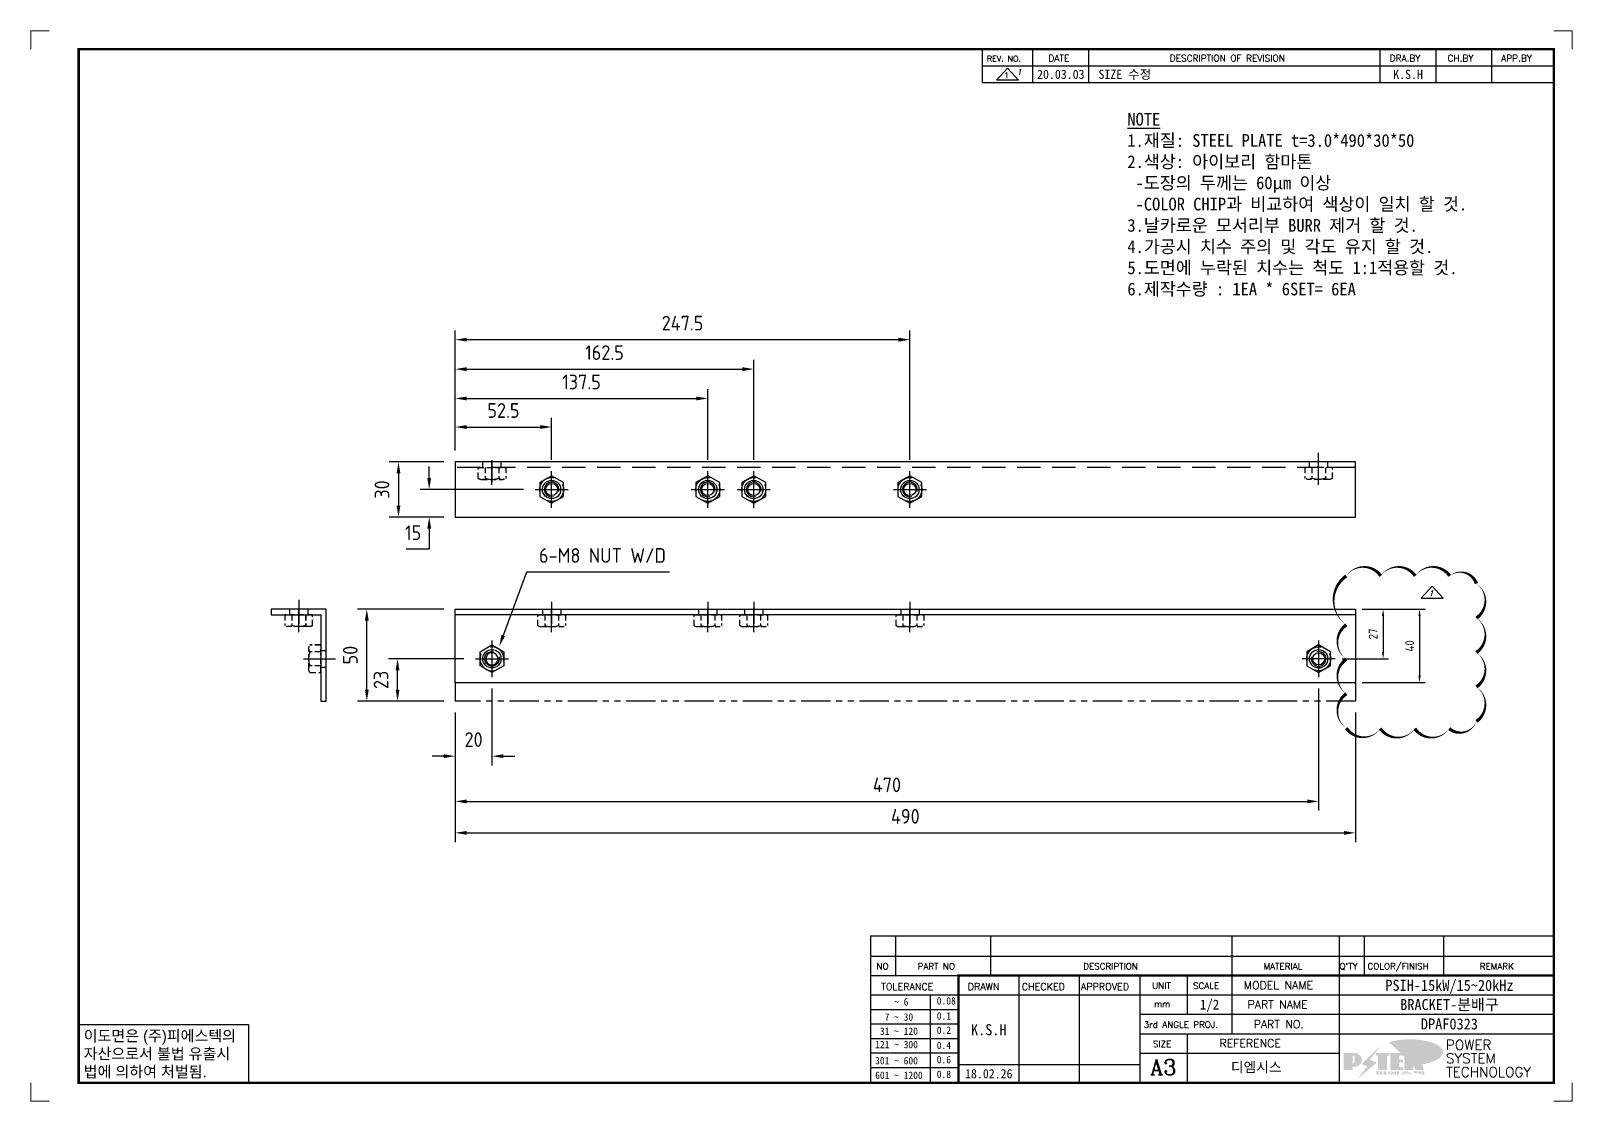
# Model space of a CAD drawing. Header units: millimetres. Extents: x 24815 to 37444, y -10619 to 6020.
# Drawn here: x 31633 to 32472, y -1528 to -946 of the extents above; entities that cross this region are included whole.
import ezdxf
from ezdxf.enums import TextEntityAlignment as Align

# ---------------------------------------------------------------- set-up
doc = ezdxf.new("R2010")
doc.units = ezdxf.units.MM
for name, pattern in [('CENTER', [50.8, 31.75, -6.35, 6.35, -6.35]), ('HIDDEN', [9.525, 6.35, -3.175]), ('HIDDEN2', [4.7625, 3.175, -1.5875]), ('HIDDENX2', [19.05, 12.7, -6.35]), ('PHANTOM2', [31.75, 15.875, -3.175, 3.175, -3.175, 3.175, -3.175])]:
    doc.linetypes.add(name, pattern=pattern)
for name, color, linetype in [('CENTER', 1, 'CENTER'), ('FORMAT-1', 7, 'Continuous'), ('HIDDEN', 2, 'HIDDEN'), ('line', 3, 'Continuous'), ('THIN', 3, 'Continuous')]:
    doc.layers.add(name, color=color, linetype=linetype)
doc.styles.add('h1', font='')
doc.styles.add('HAN', font='')
doc.styles.add('RC', font='ROMANC.SHX')
doc.styles.add('ROMANT', font='romant')
doc.styles.add('RT', font='ROMANT.SHX', dxfattribs={"oblique": 15})
doc.styles.get("Standard").update_dxf_attribs({"font": 'ISOCP.SHX', "bigfont": 'WHGTXT.SHX'})
doc.styles.get('h1').set_extended_font_data('New Gulim')
doc.styles.get('HAN').set_extended_font_data('GulimChe')
doc.dimstyles.new('PS-1.5', dxfattribs={"dimscale": 1.5, "dimtxt": 3.2, "dimasz": 2.5, "dimexe": 2, "dimexo": 2.5, "dimgap": 2, "dimtad": 1, "dimtoh": 1, "dimrnd": 0.05, "dimzin": 12, "dimdsep": 46, "dimtxsty": 'Standard', "dimcen": 0, "dimclrt": 2, "dimazin": 3, "dimtfac": 1, "dimtofl": 0, "dimtmove": 0, "dimatfit": 3, "dimfxl": 0.18, "dimtolj": 1, "dimtzin": 0, "dimarcsym": 0})
doc.dimstyles.new('PS-2.5', dxfattribs={"dimscale": 2.5, "dimtxt": 3.2, "dimasz": 2.5, "dimexe": 2, "dimexo": 2.5, "dimgap": 2, "dimtad": 1, "dimtoh": 1, "dimrnd": 0.05, "dimzin": 12, "dimdsep": 46, "dimtxsty": 'Standard', "dimcen": 0, "dimclrt": 2, "dimazin": 3, "dimtfac": 1, "dimtofl": 0, "dimtmove": 0, "dimatfit": 3, "dimfxl": 0.18, "dimtolj": 1, "dimtzin": 0, "dimarcsym": 0})

# ---------------------------------------------------------------- blocks, each defined once
blk = doc.blocks.new('no3')
at = {"color": 180}
for p, q in [((0, 5.5), (0, 0)), ((0, 5.5), (186, 5.5)), ((6.79, 5.5), (6.79, 0)), ((32.74, 0.11), (32.74, 5.5)), ((98.4, 5.5), (98.4, 0)), ((127.61, 5.5), (127.61, 0)), ((134.43, 5.5), (134.43, 0)), ((155.98, 5.5), (155.98, 0))]:
    blk.add_line(p, q, dxfattribs=at)
at = {"color": 2, "style": 'HAN'}
for tag, p in [('PART-NO', (19.76, 2.75)), ('MATERIAL', (111.38, 2.75)), ("Q'TY", (131.02, 2.75)), ('COLOR/FINISH', (145.2, 2.75)), ('REMARK', (170.76, 2.75))]:
    blk.add_attdef(tag, text='', height=2.9, dxfattribs=at).set_placement(p, align=Align.MIDDLE_CENTER)
blk.add_attdef('DESCRIPTION', text='', height=2.9, dxfattribs=at).set_placement((34.51, 2.75), align=Align.MIDDLE_LEFT)
at = {"color": 2, "style": 'RT', "oblique": 15}
blk.add_attdef('NO', text='', height=1.74, dxfattribs=at).set_placement((3.38, 2.51), align=Align.MIDDLE_CENTER)
blk = doc.blocks.new('re3')
at = {"color": 180}
for p, q in [((0, 0), (0, -4.55)), ((6.87, -0.64), (3.86, -3.91)), ((9.88, -3.91), (3.86, -3.91)), ((6.87, -0.64), (9.88, -3.91)), ((13.74, -4.55), (13.74, 0)), ((28.97, -4.55), (28.97, 0)), ((108.25, -4.55), (108.25, 0)), ((123.49, -4.55), (123.49, 0)), ((138.64, -4.55), (138.64, 0)), ((0, -4.55), (155.53, -4.55))]:
    blk.add_line(p, q, dxfattribs=at)
at = {"color": 2, "style": 'RC', "oblique": 15}
blk.add_attdef('REV.NO', text='', height=1.56, dxfattribs=at).set_placement((6.59, -2.56), align=Align.MIDDLE_CENTER)
blk.add_attdef('-1', text='', height=1.56, dxfattribs=at).set_placement((9.37, -1.66), align=Align.MIDDLE_LEFT)
at = {"color": 2, "style": 'HAN'}
for tag, p in [('REV.-DATE', (21.36, -2.28)), ('DRA.BY', (115.87, -2.28)), ('CH.BY', (131.07, -2.28)), ('APP.BY', (147.09, -2.28))]:
    blk.add_attdef(tag, text='', height=2.5, dxfattribs=at).set_placement(p, align=Align.MIDDLE_CENTER)
blk.add_attdef('DESCRIPTION-OF-REVISION', text='', height=2.5, dxfattribs=at).set_placement((31.61, -2.28), align=Align.MIDDLE_LEFT)
blk = doc.blocks.new('t3')
for p, q in [((0, 15.88), (46.25, 15.88)), ((0, 15.88), (0, 0)), ((46.25, 15.88), (46.25, 0)), ((0, 0), (46.25, 0))]:
    blk.add_line(p, q)
at = {"color": 1, "style": 'h1'}
for s, p in [('이도면은 (주)피에스텍의', (1.4, 11.29)), ('자산으로서 불법 유출시', (1.4, 6.41)), ('법에 의하여 처벌됨.', (1.4, 1.52))]:
    blk.add_text(s, height=3, dxfattribs=at).set_placement(p)
blk = doc.blocks.new('new LOGO')
at = {"layer": 'line'}
h = blk.add_hatch(color=1, dxfattribs=at)
h.paths.add_polyline_path([(41.5, 16.4), (54.3, 16.4, 1), (54.3, 82.9), (0, 82.9), (0, -0.1), (41.5, -0.1)])
h.paths.add_polyline_path([(41.5, 27.9), (41.5, 71.9), (43.6, 71.9, -0.414214), (54.6, 60.9), (54.6, 38.9, -0.414214), (43.6, 27.9)], flags=16)
h.paths.add_polyline_path([(214.7, 71.9), (227.5, 71.9), (227.5, 82.9), (159.7, 82.9), (159.7, 71.9), (172.5, 71.9), (172.5, -0.1), (214.7, -0.1)])
h.paths.add_polyline_path([(276, 37.4), (294.8, 37.4), (294.8, 49.1), (276, 49.1), (276, 71.9), (294.8, 71.9), (294.8, 82.9), (234.5, 82.9), (234.5, -0.1), (297, -0.1), (297, 10.9), (276, 10.9)])
h.paths.add_polyline_path([(347.2, 35.2), (359.7, -0.1), (400.5, -0.1), (379.6, 66.8), (399.7, 82.9), (380.6, 82.9), (347.2, 61.6), (347.2, 82.9), (305.5, 82.9), (305.5, -0.1), (347.2, -0.1)])
h = blk.add_hatch(color=250, dxfattribs=at)
h.paths.add_polyline_path([(44.5, 69.4), (46.6, 69.4, -0.129793), (52, 68, 0.221832), (43.6, 71.9), (41.5, 71.9), (41.5, 27.9), (43.6, 27.9, 0.02048), (44.5, 28)], flags=17)
h.paths.add_polyline_path([(44.5, 13.9), (57.3, 13.9, 0.72362), (77.1, 73.9, -0.679777), (54.3, 16.4), (41.5, 16.4), (41.5, -0.1), (3, -0.1), (3, -2.6), (44.5, -2.6)])
h.paths.add_polyline_path([(117.9, 14.2), (71.5, -44.4), (77.1, -39.6), (120.8, 15.6), (92, 28.9), (173.3, 106), (177.5, 111.4), (89.1, 27.6)])
h.paths.add_polyline_path([(162.7, 71.9), (162.7, 69.4), (172.5, 69.4), (172.5, 71.9)], flags=17)
h.paths.add_polyline_path([(217.7, 69.4), (230.5, 69.4), (230.5, 80.4), (227.5, 80.4), (227.5, 71.9), (214.7, 71.9), (214.7, -0.1), (175.5, -0.1), (175.5, -2.6), (217.7, -2.6)])
h.paths.add_polyline_path([(297.8, 46.6), (294.8, 46.6), (294.8, 37.4), (276, 37.4), (276, 10.9), (279, 10.9), (279, 34.9), (297.8, 34.9)])
h.paths.add_polyline_path([(300, 8.4), (297, 8.4), (297, -0.1), (237.5, -0.1), (237.5, -2.6), (300, -2.6)])
h.paths.add_polyline_path([(297.8, 80.4), (294.8, 80.4), (294.8, 71.9), (276, 71.9), (276, 49.1), (279, 49.1), (279, 69.4), (297.8, 69.4)])
h.paths.add_polyline_path([(350.2, 80.4), (347.2, 80.4), (347.2, 61.6), (350.2, 63.5)])
h.paths.add_polyline_path([(350.2, 26.7), (347.2, 35.2), (347.2, -0.1), (308.5, -0.1), (308.5, -2.6), (350.2, -2.6)])
h.paths.add_polyline_path([(402.7, 80.4), (396.5, 80.4), (379.6, 66.8), (400.5, -0.1), (361.8, -0.1), (362.7, -2.6), (403.5, -2.6), (382.6, 64.3)])
blk.add_hatch(color=5, dxfattribs=at).paths.add_polyline_path([(166.3, 35), (131, 49), (180.4, 112.7), (92, 28.9), (120.8, 15.6), (74.4, -43)])
h = blk.add_hatch(color=253, dxfattribs=at)
edge = h.paths.add_edge_path()
edge.add_ellipse((333.9, 86.4), major_axis=(-165.9, 0), ratio=0.39426, start_angle=111.51268, end_angle=334.46902)
edge.add_ellipse((314.1, 81.2), major_axis=(-153.7, 0), ratio=0.40699, start_angle=121.30662, end_angle=327.74369, ccw=False)
edge.add_line((394, 27.8), (394.7, 25.6))
h = blk.add_hatch(color=250, dxfattribs=at)
edge = h.paths.add_edge_path()
edge.add_ellipse((237.8, -17.6), major_axis=(-14.3, 0), ratio=0.526336, start_angle=192.2456, end_angle=269.07481)
edge.add_line((238.1, -10.1), (237.6, -10.1))
edge.add_ellipse((237.8, -17.6), major_axis=(-14.3, 0), ratio=0.526336, start_angle=270.92519, end_angle=449.07481)
edge.add_line((237.6, -25.1), (238.1, -25.1))
edge.add_ellipse((237.8, -17.6), major_axis=(-14.3, 0), ratio=0.526336, start_angle=450.92519, end_angle=527.7544)
edge.add_line((251.7, -19.2), (254.1, -19.2))
edge.add_line((254.1, -19.2), (254.1, -27.1))
edge.add_line((254.1, -27.1), (263.1, -27.1))
edge.add_line((263.1, -27.1), (263.1, -10.1))
edge.add_line((263.1, -10.1), (254.1, -10.1))
edge.add_line((254.1, -10.1), (254.1, -16))
edge.add_line((254.1, -16), (251.7, -16))
h.paths.add_polyline_path([(241, -16.4), (241, -18.7, -1), (234.4, -18.7), (234.4, -16.4, -1)], flags=16)
h.paths.add_polyline_path([(278.2, -10.1), (268.1, -10.1), (268.1, -27.1), (278.2, -27.1)])
h.paths.add_polyline_path([(310.3, -10.1), (310.3, -11.1, -0.157169), (289.3, -17.5), (294, -19.9, 0.128407), (316.3, -15.9, 0.128407), (338.6, -19.9), (343.3, -17.5, -0.157169), (322.2, -11.1), (322.2, -10.1)])
h.paths.add_polyline_path([(342.1, -25.1), (342.1, -22.3), (290.4, -22.3), (290.4, -25.1)])
h.paths.add_polyline_path([(352, -10.1), (352, -16.2, 0.414214), (354, -18.2), (378.7, -18.2), (378.7, -19.6), (390.2, -19.6), (390.2, -10.1), (378.7, -10.1), (378.7, -13.6), (374.7, -13.6), (374.7, -15.1), (378.7, -15.1), (378.7, -16.2), (364.7, -16.2), (364.7, -15.1), (371.2, -15.1), (371.2, -13.6), (364.7, -13.6), (364.7, -12.6), (374.7, -12.6), (374.7, -10.1)])
h.paths.add_polyline_path([(393.8, -10.1), (393.8, -19.6), (405, -19.6), (405, -10.1)])
h.paths.add_polyline_path([(405, -27.1), (405, -20.9), (356.8, -20.9), (356.8, -23), (391.8, -23), (391.8, -27.1)])
h.paths.add_polyline_path([(200.4, -10.1), (200.4, -22.3), (193.2, -22.3), (193.2, -12.6), (196.6, -12.6), (196.6, -10.1), (161, -10.1), (161, -12.6), (164.5, -12.6), (164.5, -22.3), (161, -22.3), (161, -25.1), (200.4, -25.1), (200.4, -27.1), (213.9, -27.1), (213.9, -10.1)])
h.paths.add_polyline_path([(182, -12.6), (175.6, -12.6), (175.6, -22.3), (182, -22.3)], flags=17)
blk = doc.blocks.new('format-3')
at = {"color": 3, "lineweight": 9}
for p, q in [((0, 286.3), (0, 291.3)), ((5, 291.3), (0, 291.3)), ((414.5, 291.3), (419.5, 291.3)), ((419.5, 286.3), (419.5, 291.3)), ((0, 5), (0, 0)), ((419.5, 5), (419.5, 0)), ((5, 0), (0, 0)), ((414.5, 0), (419.5, 0))]:
    blk.add_line(p, q, dxfattribs=at)
at = {"color": 180}
for p, q in [((258.97, 281.75), (258.97, 286.3)), ((272.71, 281.75), (272.71, 286.3)), ((287.94, 281.75), (287.94, 286.3)), ((367.22, 281.75), (367.22, 286.3)), ((382.45, 281.75), (382.45, 286.3)), ((397.61, 281.75), (397.61, 286.3)), ((258.97, 281.75), (414.5, 281.75)), ((228.5, 39.49), (228.5, 5)), ((228.5, 39.49), (414.5, 39.49)), ((235.29, 39.49), (235.29, 34.21)), ((261.24, 34.21), (261.24, 39.49)), ((326.9, 39.49), (326.9, 34.21)), ((356.11, 39.49), (356.11, 34.21)), ((362.93, 39.49), (362.93, 34.21)), ((384.48, 39.49), (384.48, 34.21)), ((228.5, 34.21), (252.48, 34.21)), ((268.96, 5), (268.96, 34.21)), ((285.45, 5), (285.45, 34.21)), ((301.94, 5), (301.94, 34.21)), ((314.72, 34.21), (314.72, 23.65)), ((326.9, 34.21), (326.9, 18.37)), ((356.11, 34.21), (356.11, 5)), ((228.5, 28.93), (252.48, 28.93)), ((244.89, 5.23), (244.89, 28.93)), ((252.48, 28.93), (414.5, 28.93)), ((228.5, 24.98), (252.48, 24.98)), ((228.5, 21.03), (252.48, 21.03)), ((301.94, 23.65), (414.5, 23.65)), ((228.5, 17.08), (252.48, 17.08)), ((301.94, 18.37), (414.5, 18.37)), ((314.72, 18.37), (314.72, 5)), ((228.5, 13.13), (252.48, 13.13)), ((301.94, 13.09), (356.11, 13.09)), ((228.5, 9.18), (252.48, 9.18)), ((252.48, 9.95), (301.94, 9.95))]:
    blk.add_line(p, q, dxfattribs=at)
at = {"const_width": 0.7}
blk.add_lwpolyline([(252.48, 5), (252.48, 34.21), (414.5, 34.21)], dxfattribs=at)
at = {"layer": 'FORMAT-1', "const_width": 0.7}
blk.add_lwpolyline([(13, 5), (13, 286.3), (414.5, 286.3), (414.5, 5)], close=True, dxfattribs=at)
blk.add_blockref('t3', (13, 5))
at = {"xscale": 0.05400000000000027, "yscale": 0.05400000000000027, "zscale": 0.05400000000000027}
blk.add_blockref('new LOGO', (357.35, 8.65), dxfattribs=at)
at = {"color": 2}
for s, height, style, p in [('REV. NO.', 1.56, 'RC', (260.23, 282.95)), ('DATE', 1.788, 'RC', (276.95, 282.94)), ('DESCRIPTION OF REVISION', 1.7875, 'RC', (309.98, 282.94)), ('DRA.BY', 1.788, 'RC', (369.83, 282.94)), ('CH.BY', 1.788, 'RC', (385.59, 282.94)), ('APP.BY', 1.788, 'RC', (400.18, 282.94)), ('COLOR/FINISH', 1.7424, 'RC', (363.8, 35.83)), ('NO', 1.742, 'RC', (230.16, 35.83)), ('PART NO', 1.742, 'RC', (241.36, 35.83)), ('DESCRIPTION', 1.7424, 'RC', (286.43, 35.83)), ('MATERIAL', 1.742, 'RC', (335.52, 35.83)), ("Q'TY", 1.742, 'RC', (356.17, 35.83)), ('REMARK', 1.742, 'RC', (394.37, 35.83)), (' TOLERANCE', 1.9, 'RC', (230.11, 30.22)), ('DRAWN', 1.9, 'RC', (255, 30.22)), ('CHECKED', 1.9, 'RC', (269.71, 30.22)), ('APPROVED', 1.9, 'RC', (285.8, 30.22)), ('UNIT', 1.742, 'RC', (305.19, 30.55)), ('SCALE', 1.742, 'RC', (316.32, 30.55)), ('MODEL NAME', 2.178, 'RC', (330.12, 30.46)), ('    ~ 6', 2, 'HAN', (229.8, 26.03)), ('0.08', 2, 'HAN', (246.57, 26.31)), ('mm', 1.742, 'RC', (305.67, 25.56)), ('PART NAME', 2.178, 'RC', (331.17, 25.24)), ('  7 ~ 30', 2, 'HAN', (229.8, 21.91)), ('0.1', 2, 'HAN', (246.57, 22.2)), ('3rd ANGLE PROJ.', 1.7424, 'RC', (302.87, 19.97)), ('PART NO.', 2.178, 'RC', (332.84, 19.85)), (' 31 ~ 120', 2, 'HAN', (229.8, 18.04)), ('0.2', 2, 'HAN', (246.57, 18.32)), ('REFERENCE', 2.178, 'RC', (323.52, 14.69)), ('121 ~ 300', 2, 'HAN', (229.8, 14.42)), ('0.4', 2, 'HAN', (246.57, 14.2)), ('SIZE', 1.742, 'RC', (305.39, 14.71)), ('301 ~ 600', 2, 'HAN', (229.8, 10.04)), ('0.6', 2, 'HAN', (246.57, 10.32)), ('601 ~ 1200', 2, 'HAN', (229.8, 6.05)), ('0.8', 2, 'HAN', (246.57, 6.33))]:
    blk.add_text(s, height=height, dxfattribs=dict(at, style=style)).set_placement(p)
at = {"style": 'ROMANT'}
for s, p in [('POWER', (385.15, 13.96)), ('SYSTEM', (385.15, 10.31)), ('TECHNOLOGY', (385.15, 6.56))]:
    blk.add_text(s, height=2.7, dxfattribs=at).set_placement(p)
at = {"color": 2, "lineweight": 25, "style": 'RC'}
blk.add_text('A3', height=4.182, dxfattribs=at).set_placement((304.61, 7.14))
at = {"style": 'HAN'}
for tag, height, p in [('MODEL-NAME', 3, (386.1, 31.53)), ('SCALE', 2.7, (320.81, 26.29)), ('PART-NAME', 3, (386.1, 26.29)), ('CH-BY', 3, (277.21, 19.44)), ('PART-NO', 3, (386.1, 21.01)), ('DRA-BY', 3, (260.72, 19.44)), ('APP-BY', 3, (293.7, 19.44)), ('DRA-DATE', 2.5, (260.72, 7.47)), ('CH-DATE', 2.5, (277.21, 7.47)), ('APP-DATE', 2.5, (293.7, 7.47)), ('관련업체', 3, (333.52, 9.26))]:
    blk.add_attdef(tag, text='', height=height, dxfattribs=at).set_placement(p, align=Align.MIDDLE_CENTER)
blk = doc.blocks.new('*D705')
at = {"color": 0, "lineweight": -2, "transparency": 16777216}
for p, q in [((31902.86, -1240.17), (31890.26, -1274.7)), ((31980.73, -1240.17), (31902.86, -1240.17))]:
    blk.add_line(p, q, dxfattribs=at)
at = {"color": 0, "transparency": 16777216}
blk.add_solid([(31889.29, -1274.34), (31891.24, -1275.05), (31888.12, -1280.57)], dxfattribs=at)
at = {"layer": 'Defpoints', "color": 0, "transparency": 16777216}
for p in [(31888.12, -1280.57), (31885.38, -1288.08)]:
    blk.add_point(p, dxfattribs=at)
at = {"color": 2, "transparency": 16777216, "insert": (31944.3, -1231.11), "char_height": 8, "attachment_point": 5}
blk.add_mtext('\\A1;6-M8 NUT W/D', dxfattribs=at)
blk = doc.blocks.new('TTYU')
at = {"color": 2, "linetype": 'HIDDENX2'}
blk.add_lwpolyline([(-49709.55, 19626.02), (-49702.04, 19626.02), (-49698.29, 19632.52), (-49702.04, 19639.02), (-49709.55, 19639.02), (-49713.3, 19632.52), (-49709.55, 19626.02)], dxfattribs=at)
blk.add_circle((-49705.79, 19632.52), 6.5, dxfattribs=at)
blk.add_circle((-49705.79, 19632.52), 3.32)
at = {"layer": 'CENTER'}
for p, q in [((-49705.79, 19641.52), (-49705.79, 19623.52)), ((-49715.8, 19632.52), (-49695.79, 19632.52))]:
    blk.add_line(p, q, dxfattribs=at)
at = {"layer": 'THIN'}
blk.add_arc((-49705.79, 19632.52), 4, 255, 195, dxfattribs=at)
blk = doc.blocks.new('esrfa')
at = {"color": 2, "linetype": 'HIDDEN2'}
for p, q in [((-4055.21, -14067.61), (-4040.2, -14067.61)), ((-4055.21, -14073.53), (-4055.21, -14067.61)), ((-4051.46, -14067.61), (-4051.46, -14073.53)), ((-4043.95, -14067.61), (-4043.95, -14073.53)), ((-4040.2, -14067.61), (-4040.2, -14073.53)), ((-4053.33, -14074.11), (-4042.08, -14074.11))]:
    blk.add_line(p, q, dxfattribs=at)
for centre, radius, start, end in [((-4053.33, -14070.79), 3.32, 235.61575, 304.38425), ((-4047.71, -14061.69), 12.42, 252.41205, 287.58795), ((-4042.08, -14070.79), 3.32, 235.61575, 304.38425)]:
    blk.add_arc(centre, radius, start, end, dxfattribs=at)
at = {"layer": 'CENTER'}
blk.add_line((-4047.71, -14077.11), (-4047.71, -14064.61), dxfattribs=at)
blk = doc.blocks.new('A$C67F7721E')
at = {"color": 4}
for p, q in [((0, 50), (-30, 50)), ((-30, 50), (-30, 47)), ((-30, 47), (-3, 47)), ((-3, 47), (-3, 0)), ((0, 0), (0, 50)), ((-3, 0), (0, 0))]:
    blk.add_line(p, q, dxfattribs=at)
at = {"layer": 'CENTER', "ltscale": 3}
for p, q in [((-15, 55), (-15, 42)), ((-8, 23), (5, 23))]:
    blk.add_line(p, q, dxfattribs=at)
at = {"layer": 'HIDDEN', "color": 2, "linetype": 'HIDDENX2'}
for p, q in [((-20, 50), (-20, 47)), ((-10, 50), (-10, 47)), ((-3, 27.5), (0, 27.5)), ((-3, 18.5), (0, 18.5))]:
    blk.add_line(p, q, dxfattribs=at)
at = {"xscale": -1}
blk.add_blockref('esrfa', (-4062.71, 14114.61), dxfattribs=at)
at = {"xscale": -1, "rotation": 270}
blk.add_blockref('esrfa', (14064.61, 4070.71), dxfattribs=at)
blk = doc.blocks.new('*D669')
at = {"color": 0, "lineweight": -2, "transparency": 16777216}
for p, q in [((31884.14, -1303.61), (31884.14, -1345.35)), ((31864.14, -1316.6), (31864.14, -1345.35)), ((31857.89, -1340.35), (31851.64, -1340.35)), ((31890.39, -1340.35), (31896.64, -1340.35))]:
    blk.add_line(p, q, dxfattribs=at)
at = {"color": 0, "transparency": 16777216}
for points in [[(31857.89, -1339.31), (31857.89, -1341.39), (31864.14, -1340.35)], [(31890.39, -1339.31), (31890.39, -1341.39), (31884.14, -1340.35)]]:
    blk.add_solid(points, dxfattribs=at)
at = {"layer": 'Defpoints', "color": 0, "transparency": 16777216}
for p in [(31884.14, -1297.36), (31864.14, -1310.35), (31884.14, -1340.35)]:
    blk.add_point(p, dxfattribs=at)
at = {"color": 2, "transparency": 16777216, "insert": (31874.14, -1331.35), "char_height": 8, "attachment_point": 5}
blk.add_mtext('\\A1;20', dxfattribs=at)
blk = doc.blocks.new('*D670')
at = {"color": 0, "lineweight": -2, "transparency": 16777216}
for p, q in [((32334.14, -1303.61), (32334.14, -1369.98)), ((31864.14, -1316.6), (31864.14, -1369.98)), ((31870.39, -1364.98), (32327.89, -1364.98))]:
    blk.add_line(p, q, dxfattribs=at)
at = {"color": 0, "transparency": 16777216}
for points in [[(31870.39, -1363.94), (31870.39, -1366.02), (31864.14, -1364.98)], [(32327.89, -1363.94), (32327.89, -1366.02), (32334.14, -1364.98)]]:
    blk.add_solid(points, dxfattribs=at)
at = {"layer": 'Defpoints', "color": 0, "transparency": 16777216}
for p in [(32334.14, -1297.36), (31864.14, -1310.35), (32334.14, -1364.98)]:
    blk.add_point(p, dxfattribs=at)
at = {"color": 2, "transparency": 16777216, "insert": (32099.14, -1355.98), "char_height": 8, "attachment_point": 5}
blk.add_mtext('\\A1;470', dxfattribs=at)
blk = doc.blocks.new('*D671')
at = {"color": 0, "lineweight": -2, "transparency": 16777216}
for p, q in [((31864.14, -1316.6), (31864.14, -1387.11)), ((32354.14, -1316.6), (32354.14, -1387.11)), ((31870.39, -1382.11), (32347.89, -1382.11))]:
    blk.add_line(p, q, dxfattribs=at)
at = {"color": 0, "transparency": 16777216}
for points in [[(31870.39, -1381.07), (31870.39, -1383.16), (31864.14, -1382.11)], [(32347.89, -1381.07), (32347.89, -1383.16), (32354.14, -1382.11)]]:
    blk.add_solid(points, dxfattribs=at)
at = {"layer": 'Defpoints', "color": 0, "transparency": 16777216}
for p in [(31864.14, -1310.35), (32354.14, -1310.35), (32354.14, -1382.11)]:
    blk.add_point(p, dxfattribs=at)
at = {"color": 2, "transparency": 16777216, "insert": (32109.14, -1373.11), "char_height": 8, "attachment_point": 5}
blk.add_mtext('\\A1;490', dxfattribs=at)
blk = doc.blocks.new('*D672')
at = {"color": 0, "lineweight": -2, "transparency": 16777216}
for p, q in [((31868.89, -1287.35), (31827.75, -1287.35)), ((31832.75, -1304.1), (31832.75, -1293.6)), ((31857.89, -1310.35), (31827.75, -1310.35))]:
    blk.add_line(p, q, dxfattribs=at)
at = {"color": 0, "transparency": 16777216}
for points in [[(31831.71, -1293.6), (31833.79, -1293.6), (31832.75, -1287.35)], [(31831.71, -1304.1), (31833.79, -1304.1), (31832.75, -1310.35)]]:
    blk.add_solid(points, dxfattribs=at)
at = {"layer": 'Defpoints', "color": 0, "transparency": 16777216}
for p in [(31832.75, -1287.35), (31875.14, -1287.35), (31864.14, -1310.35)]:
    blk.add_point(p, dxfattribs=at)
at = {"color": 2, "transparency": 16777216, "insert": (31823.75, -1298.85), "char_height": 8, "attachment_point": 5, "rotation": 90}
blk.add_mtext('\\A1;23', dxfattribs=at)
blk = doc.blocks.new('*D673')
at = {"color": 0, "lineweight": -2, "transparency": 16777216}
for p, q in [((31857.89, -1260.35), (31811.03, -1260.35)), ((31816.03, -1304.1), (31816.03, -1266.6)), ((31857.89, -1310.35), (31811.03, -1310.35))]:
    blk.add_line(p, q, dxfattribs=at)
at = {"color": 0, "transparency": 16777216}
for points in [[(31814.99, -1266.6), (31817.07, -1266.6), (31816.03, -1260.35)], [(31814.99, -1304.1), (31817.07, -1304.1), (31816.03, -1310.35)]]:
    blk.add_solid(points, dxfattribs=at)
at = {"layer": 'Defpoints', "color": 0, "transparency": 16777216}
for p in [(31816.03, -1260.35), (31864.14, -1260.35), (31864.14, -1310.35)]:
    blk.add_point(p, dxfattribs=at)
at = {"color": 2, "transparency": 16777216, "insert": (31807.03, -1285.35), "char_height": 8, "attachment_point": 5, "rotation": 90}
blk.add_mtext('\\A1;50', dxfattribs=at)
blk = doc.blocks.new('*D722')
at = {"color": 0, "lineweight": -2, "transparency": 16777216}
for p, q in [((31849.99, -1188.97), (31849.99, -1182.72)), ((31901.39, -1195.22), (31844.99, -1195.22)), ((31857.89, -1210.22), (31844.99, -1210.22)), ((31849.99, -1216.47), (31849.99, -1227.72)), ((31849.99, -1227.72), (31837.46, -1227.72))]:
    blk.add_line(p, q, dxfattribs=at)
at = {"color": 0, "transparency": 16777216}
for points in [[(31848.95, -1188.97), (31851.03, -1188.97), (31849.99, -1195.22)], [(31848.95, -1216.47), (31851.03, -1216.47), (31849.99, -1210.22)]]:
    blk.add_solid(points, dxfattribs=at)
at = {"layer": 'Defpoints', "color": 0, "transparency": 16777216}
for p in [(31849.99, -1195.22), (31907.64, -1195.22), (31864.14, -1210.22)]:
    blk.add_point(p, dxfattribs=at)
at = {"color": 2, "transparency": 16777216, "insert": (31841.23, -1218.72), "char_height": 8, "attachment_point": 5}
blk.add_mtext('\\A1;15', dxfattribs=at)
blk = doc.blocks.new('*D717')
at = {"color": 0, "lineweight": -2, "transparency": 16777216}
for p, q in [((31857.89, -1180.22), (31828.27, -1180.22)), ((31833.27, -1186.47), (31833.27, -1203.97)), ((31857.89, -1210.22), (31828.27, -1210.22))]:
    blk.add_line(p, q, dxfattribs=at)
at = {"color": 0, "transparency": 16777216}
for points in [[(31832.23, -1186.47), (31834.31, -1186.47), (31833.27, -1180.22)], [(31832.23, -1203.97), (31834.31, -1203.97), (31833.27, -1210.22)]]:
    blk.add_solid(points, dxfattribs=at)
at = {"layer": 'Defpoints', "color": 0, "transparency": 16777216}
for p in [(31864.14, -1180.22), (31833.27, -1210.22), (31864.14, -1210.22)]:
    blk.add_point(p, dxfattribs=at)
at = {"color": 2, "transparency": 16777216, "insert": (31824.27, -1195.22), "char_height": 8, "attachment_point": 5, "rotation": 90}
blk.add_mtext('\\A1;30', dxfattribs=at)
blk = doc.blocks.new('*D718')
at = {"color": 0, "lineweight": -2, "transparency": 16777216}
for p, q in [((31864.14, -1173.97), (31864.14, -1156.2)), ((31916.64, -1178.97), (31916.64, -1156.2)), ((31870.39, -1161.2), (31910.39, -1161.2))]:
    blk.add_line(p, q, dxfattribs=at)
at = {"color": 0, "transparency": 16777216}
for points in [[(31870.39, -1160.16), (31870.39, -1162.24), (31864.14, -1161.2)], [(31910.39, -1160.16), (31910.39, -1162.24), (31916.64, -1161.2)]]:
    blk.add_solid(points, dxfattribs=at)
at = {"layer": 'Defpoints', "color": 0, "transparency": 16777216}
for p in [(31916.64, -1161.2), (31864.14, -1180.22), (31916.64, -1185.22)]:
    blk.add_point(p, dxfattribs=at)
at = {"color": 2, "transparency": 16777216, "insert": (31890.39, -1152.2), "char_height": 8, "attachment_point": 5}
blk.add_mtext('\\A1;52.5', dxfattribs=at)
blk = doc.blocks.new('*D719')
at = {"color": 0, "lineweight": -2, "transparency": 16777216}
for p, q in [((31864.14, -1173.97), (31864.14, -1140.67)), ((32001.64, -1178.97), (32001.64, -1140.67)), ((31870.39, -1145.67), (31995.39, -1145.67))]:
    blk.add_line(p, q, dxfattribs=at)
at = {"color": 0, "transparency": 16777216}
for points in [[(31870.39, -1144.63), (31870.39, -1146.72), (31864.14, -1145.67)], [(31995.39, -1144.63), (31995.39, -1146.72), (32001.64, -1145.67)]]:
    blk.add_solid(points, dxfattribs=at)
at = {"layer": 'Defpoints', "color": 0, "transparency": 16777216}
for p in [(32001.64, -1145.67), (31864.14, -1180.22), (32001.64, -1185.22)]:
    blk.add_point(p, dxfattribs=at)
at = {"color": 2, "transparency": 16777216, "insert": (31932.89, -1136.67), "char_height": 8, "attachment_point": 5}
blk.add_mtext('\\A1;137.5', dxfattribs=at)
blk = doc.blocks.new('*D720')
at = {"color": 0, "lineweight": -2, "transparency": 16777216}
for p, q in [((31864.14, -1173.97), (31864.14, -1124.69)), ((31870.39, -1129.69), (32020.39, -1129.69)), ((32026.64, -1178.97), (32026.64, -1124.69))]:
    blk.add_line(p, q, dxfattribs=at)
at = {"color": 0, "transparency": 16777216}
for points in [[(31870.39, -1128.65), (31870.39, -1130.73), (31864.14, -1129.69)], [(32020.39, -1128.65), (32020.39, -1130.73), (32026.64, -1129.69)]]:
    blk.add_solid(points, dxfattribs=at)
at = {"layer": 'Defpoints', "color": 0, "transparency": 16777216}
for p in [(32026.64, -1129.69), (31864.14, -1180.22), (32026.64, -1185.22)]:
    blk.add_point(p, dxfattribs=at)
at = {"color": 2, "transparency": 16777216, "insert": (31945.39, -1120.69), "char_height": 8, "attachment_point": 5}
blk.add_mtext('\\A1;162.5', dxfattribs=at)
blk = doc.blocks.new('*D721')
at = {"color": 0, "lineweight": -2, "transparency": 16777216}
for p, q in [((31864.14, -1173.97), (31864.14, -1108.65)), ((31870.39, -1113.65), (32105.39, -1113.65)), ((32111.64, -1178.97), (32111.64, -1108.65))]:
    blk.add_line(p, q, dxfattribs=at)
at = {"color": 0, "transparency": 16777216}
for points in [[(31870.39, -1112.61), (31870.39, -1114.69), (31864.14, -1113.65)], [(32105.39, -1112.61), (32105.39, -1114.69), (32111.64, -1113.65)]]:
    blk.add_solid(points, dxfattribs=at)
at = {"layer": 'Defpoints', "color": 0, "transparency": 16777216}
for p in [(32111.64, -1113.65), (31864.14, -1180.22), (32111.64, -1185.22)]:
    blk.add_point(p, dxfattribs=at)
at = {"color": 2, "transparency": 16777216, "insert": (31987.89, -1104.65), "char_height": 8, "attachment_point": 5}
blk.add_mtext('\\A1;247.5', dxfattribs=at)
blk = doc.blocks.new('*D1398')
at = {"color": 0, "linetype": 'ByBlock', "lineweight": -2, "transparency": 16777216}
for p, q in [((32357.89, -1260.35), (32372.2, -1260.35)), ((32369.2, -1264.1), (32369.2, -1283.6)), ((32346.89, -1287.35), (32372.2, -1287.35))]:
    blk.add_line(p, q, dxfattribs=at)
at = {"color": 0, "transparency": 16777216}
for points in [[(32368.58, -1264.1), (32369.83, -1264.1), (32369.2, -1260.35)], [(32368.58, -1283.6), (32369.83, -1283.6), (32369.2, -1287.35)]]:
    blk.add_solid(points, dxfattribs=at)
at = {"layer": 'Defpoints', "color": 0, "transparency": 16777216}
for p in [(32354.14, -1260.35), (32343.14, -1287.35), (32369.2, -1287.35)]:
    blk.add_point(p, dxfattribs=at)
at = {"color": 2, "transparency": 16777216, "insert": (32363.8, -1273.85), "char_height": 4.8, "attachment_point": 5, "rotation": 90}
blk.add_mtext('\\A1;27', dxfattribs=at)
blk = doc.blocks.new('*D1399')
at = {"color": 0, "linetype": 'ByBlock', "lineweight": -2, "transparency": 16777216}
for p, q in [((32357.89, -1260.35), (32392.06, -1260.35)), ((32389.06, -1264.1), (32389.06, -1296.6)), ((32357.89, -1300.35), (32392.06, -1300.35))]:
    blk.add_line(p, q, dxfattribs=at)
at = {"color": 0, "transparency": 16777216}
for points in [[(32388.43, -1264.1), (32389.68, -1264.1), (32389.06, -1260.35)], [(32388.43, -1296.6), (32389.68, -1296.6), (32389.06, -1300.35)]]:
    blk.add_solid(points, dxfattribs=at)
at = {"layer": 'Defpoints', "color": 0, "transparency": 16777216}
for p in [(32354.14, -1260.35), (32354.14, -1300.35), (32389.06, -1300.35)]:
    blk.add_point(p, dxfattribs=at)
at = {"color": 2, "transparency": 16777216, "insert": (32383.66, -1280.35), "char_height": 4.8, "attachment_point": 5, "rotation": 90}
blk.add_mtext('\\A1;40', dxfattribs=at)

msp = doc.modelspace()

# ---------------------------------------------------------------- linework, layer by layer
at = {"color": 180}
for p, q in [((32395.86509, -1247.83966), (32389.85096, -1254.39166)), ((32401.87923, -1254.39166), (32395.86509, -1247.83966)), ((32389.85096, -1254.39166), (32401.87923, -1254.39166))]:
    msp.add_line(p, q, dxfattribs=at)
at = {"color": 4}
for p, q in [((31793.98675, -1260.35333), (31763.98675, -1260.35333)), ((31763.98675, -1260.35333), (31763.98675, -1263.35333)), ((31763.98675, -1263.35333), (31790.98675, -1263.35333)), ((31790.98675, -1263.35333), (31790.98675, -1310.35333)), ((31793.98675, -1310.35333), (31793.98675, -1260.35333)), ((31864.13829, -1300.35333), (31864.13829, -1260.35333)), ((31864.13829, -1260.35333), (32354.13829, -1260.35333)), ((32354.13829, -1263.35333), (31864.13829, -1263.35333)), ((32354.13829, -1260.35333), (32354.13829, -1300.35333)), ((32354.13829, -1300.35333), (31864.13829, -1300.35333)), ((31790.98675, -1310.35333), (31793.98675, -1310.35333))]:
    msp.add_line(p, q, dxfattribs=at)
at = {"color": 6, "linetype": 'PHANTOM2'}
for p, q in [((31864.13829, -1300.35333), (31864.13829, -1310.35333)), ((32354.13829, -1300.35333), (32354.13829, -1310.35333)), ((32354.13829, -1310.35333), (31864.13829, -1310.35333))]:
    msp.add_line(p, q, dxfattribs=at)
at = {"color": 4}
msp.add_lwpolyline([(32354.13829, -1210.22144), (32354.13829, -1180.22144), (31864.13829, -1180.22144), (31864.13829, -1210.22144)], close=True, dxfattribs=at)
at = {"color": 6}
msp.add_lwpolyline([(32349.20335, -1242.23311, 0, 1.875, -0.52056705), (32367.95335, -1242.23311, 0, 1.875, -0.52056705), (32386.70335, -1242.23311, 0, 1.875, -0.52056705), (32405.45335, -1242.23311, 0, 1.875, -0.52056705), (32420.01337, -1246.42308, 0, 1.875, -0.52056705), (32420.01337, -1265.17308, 0, 1.875, -0.52056705), (32420.01337, -1283.92308, 0, 1.875, -0.52056705), (32420.01337, -1302.67308, 0, 1.875, -0.52056705), (32420.01337, -1321.42308, 0, 1.875, -0.52056705), (32405.20515, -1325.36485, 0, 1.875, -0.52056705), (32386.45515, -1325.36485, 0, 1.875, -0.52056705), (32367.70515, -1325.36485, 0, 1.875, -0.52056705), (32349.20335, -1325.11665, 0, 1.875, -0.52056705), (32349.20335, -1306.36665, 0, 1.875, -0.52056705), (32349.20335, -1287.61665, 0, 1.875, -0.52056705), (32349.20335, -1268.86665, 0, 1.875, -0.52056705)], format="xyseb", close=True, dxfattribs=at)
at = {"color": 4}
for centre in [(31916.63829, -1195.22144), (32001.63829, -1195.22144), (32026.63829, -1195.22144), (32111.63829, -1195.22144), (31884.13829, -1287.35333), (32334.13829, -1287.35333)]:
    msp.add_circle(centre, 5, dxfattribs=at)
at = {"layer": 'CENTER', "ltscale": 3}
for p, q in [((31884.13829, -1179.22144), (31884.13829, -1191.22144)), ((32334.13829, -1187.22144), (32334.13829, -1175.22144)), ((31778.98675, -1255.35333), (31778.98675, -1268.35333)), ((31916.63829, -1256.35333), (31916.63829, -1268.35333)), ((32001.63829, -1256.35333), (32001.63829, -1268.35333)), ((32026.63829, -1256.35333), (32026.63829, -1268.35333)), ((32111.63829, -1256.35333), (32111.63829, -1268.35333)), ((31785.98675, -1287.35333), (31798.98675, -1287.35333))]:
    msp.add_line(p, q, dxfattribs=at)
at = {"layer": 'HIDDEN', "color": 2, "linetype": 'HIDDENX2'}
for p, q in [((31879.13829, -1183.22144), (31879.13829, -1180.22144)), ((31889.13829, -1183.22144), (31889.13829, -1180.22144)), ((32329.13829, -1183.22144), (32329.13829, -1180.22144)), ((32339.13829, -1183.22144), (32339.13829, -1180.22144)), ((32354.13829, -1183.22144), (31864.13829, -1183.22144)), ((31773.98675, -1260.35333), (31773.98675, -1263.35333)), ((31783.98675, -1260.35333), (31783.98675, -1263.35333)), ((31911.63829, -1260.35333), (31911.63829, -1263.35333)), ((31921.63829, -1260.35333), (31921.63829, -1263.35333)), ((31996.63829, -1260.35333), (31996.63829, -1263.35333)), ((32006.63829, -1260.35333), (32006.63829, -1263.35333)), ((32021.63829, -1260.35333), (32021.63829, -1263.35333)), ((32031.63829, -1260.35333), (32031.63829, -1263.35333)), ((32106.63829, -1260.35333), (32106.63829, -1263.35333)), ((32116.63829, -1260.35333), (32116.63829, -1263.35333)), ((31790.98675, -1282.85333), (31793.98675, -1282.85333)), ((31790.98675, -1291.85333), (31793.98675, -1291.85333))]:
    msp.add_line(p, q, dxfattribs=at)

# ---------------------------------------------------------------- block references
ref = msp.add_blockref('format-3', (31633.13469, -1528.14758), dxfattribs=dict(xscale=2, yscale=2, zscale=2))
ref.add_attrib('DRA-DATE', '18.02.26', dxfattribs={"height": 5, "style": 'HAN'}).set_placement((32154.57476, -1513.19758), align=Align.MIDDLE_CENTER)
ref.add_attrib('DRA-BY', 'K.S.H', dxfattribs={"height": 6, "style": 'HAN'}).set_placement((32154.57476, -1489.26334), align=Align.MIDDLE_CENTER)
ref.add_attrib('MODEL-NAME', 'PSIH-15kW/15~20kHz', dxfattribs={"lineweight": 35, "height": 6, "style": 'HAN'}).set_placement((32405.32566, -1465.09736), align=Align.MIDDLE_CENTER)
ref.add_attrib('PART-NAME', 'BRACKET-분배구', dxfattribs={"lineweight": 35, "height": 6, "style": 'HAN'}).set_placement((32405.32566, -1475.55909), align=Align.MIDDLE_CENTER)
ref.add_attrib('PART-NO', 'DPAF0323', dxfattribs={"lineweight": 35, "height": 6, "style": 'HAN'}).set_placement((32405.32566, -1486.11909), align=Align.MIDDLE_CENTER)
ref.add_attrib('SCALE', '1/2', dxfattribs={"height": 5.4, "style": 'HAN'}).set_placement((32274.75088, -1475.55909), align=Align.MIDDLE_CENTER)
ref.add_attrib('관련업체', '디엠시스', dxfattribs={"height": 5.5, "style": 'HAN'}).set_placement((32300.1813, -1509.62221), align=Align.MIDDLE_CENTER)
ref = msp.add_blockref('re3', (32151.06629, -964.64758), dxfattribs=dict(xscale=2, yscale=2, zscale=2))
ref.add_attrib('DRA.BY', 'K.S.H', dxfattribs={"color": 2, "height": 5, "style": 'HAN'}).set_placement((32382.80656, -969.19758), align=Align.MIDDLE_CENTER)
ref.add_attrib('DESCRIPTION-OF-REVISION', 'SIZE 수정', dxfattribs={"color": 2, "height": 5, "style": 'HAN'}).set_placement((32214.29147, -969.19758), align=Align.MIDDLE_LEFT)
ref.add_attrib('REV.-DATE', '20.03.03', dxfattribs={"color": 2, "height": 5, "style": 'HAN'}).set_placement((32193.7829, -969.19758), align=Align.MIDDLE_CENTER)
ref.add_attrib('-1', '1', dxfattribs={"color": 2, "height": 3.12, "style": 'RC', "oblique": 15}).set_placement((32169.80448, -967.96676), align=Align.MIDDLE_LEFT)
ref.add_attrib('REV.NO', '1', dxfattribs={"color": 2, "height": 3.12, "style": 'RC'}).set_placement((32164.2431, -969.76221), align=Align.MIDDLE_CENTER)
for name, p in [('esrfa', (35931.84334, 12884.39276)), ('A$C67F7721E', (31793.98675, -1310.35333)), ('esrfa', (35964.34334, 12804.26087)), ('esrfa', (36049.34334, 12804.26087)), ('esrfa', (36074.34334, 12804.26087)), ('esrfa', (36159.34334, 12804.26087))]:
    msp.add_blockref(name, p)
at = {"xscale": -1}
for p in [(28286.43324, 12884.39276), (27731.2817, 12804.26087)]:
    msp.add_blockref('esrfa', p, dxfattribs=at)
at = {"extrusion": (0, 0, -1), "xscale": -1, "zscale": -1}
for p, rotation in [((-51549.16113, 48510.573), 270), ((-51634.16113, 48510.573), 270), ((-51659.16113, 48510.573), 270), ((-51744.16113, 48510.573), 270), ((-12701.61545, -50993.14777), 90)]:
    msp.add_blockref('TTYU', p, dxfattribs=dict(at, rotation=rotation))
at = {"xscale": -1, "rotation": 270}
msp.add_blockref('esrfa', (45858.60095, 2760.35172), dxfattribs=at)
at = {"extrusion": (0, 0, -1), "zscale": -1, "rotation": 270}
msp.add_blockref('TTYU', (-51516.66113, -50993.14777), dxfattribs=at)
at = {"xscale": 2, "yscale": 2, "zscale": 2}
msp.add_blockref('no3', (32090.13469, -1449.15909), dxfattribs=at)

# ---------------------------------------------------------------- texts
at = {"color": 2, "insert": (32230.01401, -990.18876), "char_height": 6.93, "attachment_point": 1, "style": 'HAN'}
msp.add_mtext_dynamic_manual_height_columns('{\\LNOTE\\P}1.재질: STEEL PLATE t=3.0*490*30*50\\P2.색상: 아이보리 함마톤\\P -도장의 두께는 60µm 이상\\P -COLOR CHIP과 비교하여 색상이 일치 할 것.\\P3.날카로운 모서리부 BURR 제거 할 것.\\P4.가공시 치수 주의 및 각도 유지 할 것.\\P5.도면에 누락된 치수는 척도 1:1적용할 것.\\P{\\C1;6.제작수량 : 1EA * 6SET= 6EA}', width=557.9786429, gutter_width=769.29545, heights=[0], dxfattribs=at)
at = {"color": 2, "style": 'RC', "oblique": 15}
msp.add_attdef('1', text='1', height=3.12, dxfattribs=at).set_placement((32395.30005, -1251.68029), align=Align.MIDDLE_CENTER)

# ---------------------------------------------------------------- dimensions: what is measured, and where the dimension line sits
for base, p1, p2, picture, middle in [((32111.63829, -1113.65302), (31864.13829, -1180.22144), (32111.63829, -1185.21589), '*D721', (31987.88829, -1104.65224)), ((32026.63829, -1129.68727), (31864.13829, -1180.22144), (32026.63829, -1185.21589), '*D720', (31945.38829, -1120.68649)), ((32001.63829, -1145.67355), (31864.13829, -1180.22144), (32001.63829, -1185.21589), '*D719', (31932.88829, -1136.67355)), ((31916.63829, -1161.20308), (31864.13829, -1180.22144), (31916.63829, -1185.21589), '*D718', (31890.38829, -1152.20229)), ((31884.13829, -1340.35052), (31864.13829, -1310.35333), (31884.13829, -1297.35888), '*D669', (31874.13829, -1331.34974)), ((32334.13829, -1364.98041), (31864.13829, -1310.35333), (32334.13829, -1297.35888), '*D670', (32099.13829, -1355.98041)), ((32354.13829, -1382.11427), (31864.13829, -1310.35333), (32354.13829, -1310.35333), '*D671', (32109.13829, -1373.11427))]:
    dim = msp.add_linear_dim(base=base, p1=p1, p2=p2, dimstyle='PS-2.5')
    dim.commit()
    dim.dimension.update_dxf_attribs({"geometry": picture, "text_midpoint": middle})
for base, p1, p2, picture, middle in [((31833.26968, -1210.22144), (31864.13829, -1180.22144), (31864.13829, -1210.22144), '*D717', (31824.26968, -1195.22144)), ((31816.03009, -1260.35333), (31864.13829, -1310.35333), (31864.13829, -1260.35333), '*D673', (31807.03009, -1285.35333)), ((31832.7515, -1287.35333), (31864.13829, -1310.35333), (31875.13829, -1287.35333), '*D672', (31823.75071, -1298.85333))]:
    dim = msp.add_linear_dim(base=base, p1=p1, p2=p2, angle=90, dimstyle='PS-2.5')
    dim.commit()
    dim.dimension.update_dxf_attribs({"geometry": picture, "text_midpoint": middle})
dim = msp.add_linear_dim(base=(31849.9911, -1195.22144), p1=(31864.13829, -1210.22144), p2=(31907.63829, -1195.22144), angle=90, dimstyle='PS-2.5')
dim.commit()
dim.dimension.update_dxf_attribs({"geometry": '*D722', "text_midpoint": (31841.22541, -1227.71972), "dimtype": 160})
dim = msp.add_diameter_dim_2p(p1=(31885.38004, -1288.08235), p2=(31888.12244, -1280.56708), text='6-M8 NUT W/D', dimstyle='PS-2.5')
dim.commit()
dim.dimension.update_dxf_attribs({"geometry": '*D705', "text_midpoint": (31944.29832, -1240.16813), "dimtype": 163})
for base, p2, picture, middle in [((32369.20378, -1287.35333), (32343.13829, -1287.35333), '*D1398', (32363.80331, -1273.85333)), ((32389.05686, -1300.35333), (32354.13829, -1300.35333), '*D1399', (32383.65686, -1280.35333))]:
    dim = msp.add_linear_dim(base=base, p1=(32354.13829, -1260.35333), p2=p2, angle=90, dimstyle='PS-1.5', override={"dimarcsym": 1})
    dim.commit()
    dim.dimension.update_dxf_attribs({"geometry": picture, "text_midpoint": middle})

doc.saveas('drawing.dxf')
